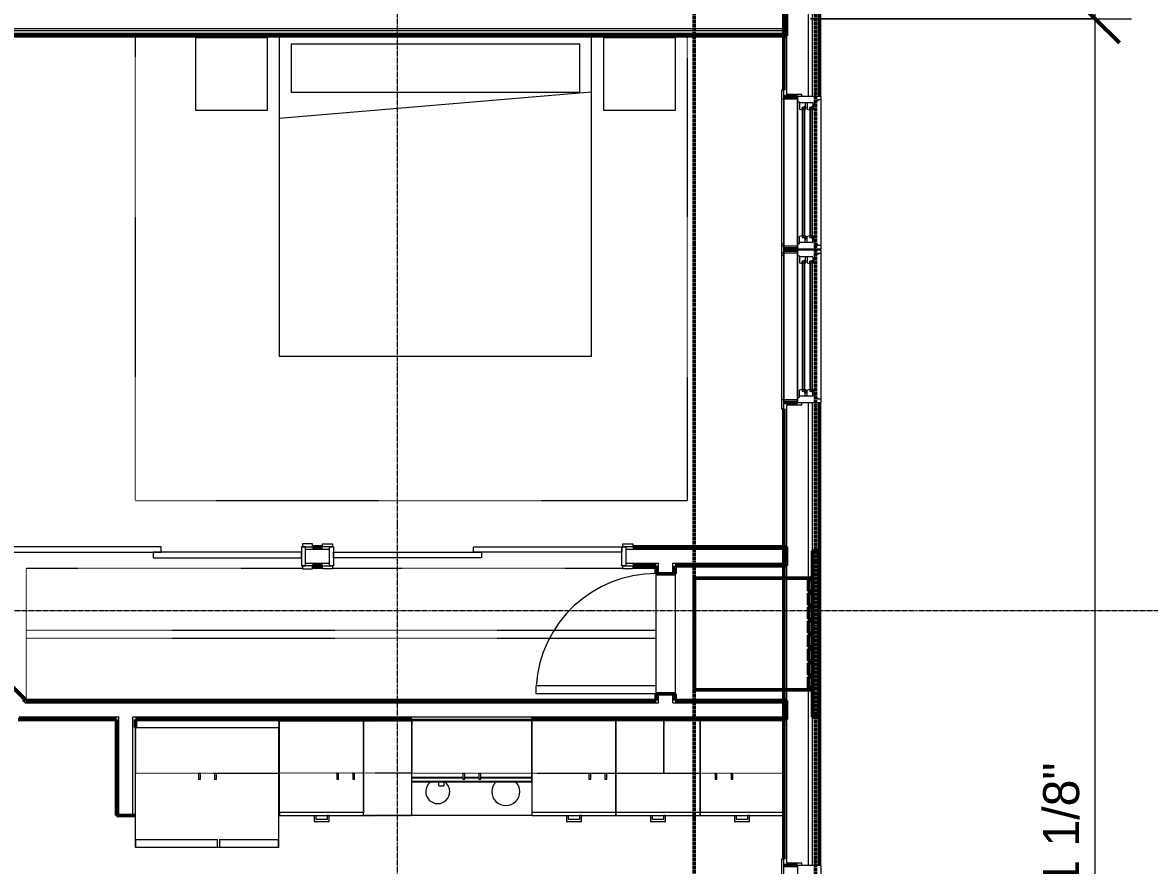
# Model space of a CAD drawing. Header units: inches. Extents: x -4217 to -1814, y 9706 to 12425.
# Drawn here: x -2267 to -1985.5, y 11471.6 to 11682.1 of the extents above; entities that cross this region are included whole.
import ezdxf

# ---------------------------------------------------------------- set-up
doc = ezdxf.new("R2010")
doc.units = ezdxf.units.IN
doc.header["$MEASUREMENT"] = 0
for name, pattern in [('Dash', [0.25, 0.125, -0.125]), ('Dash 1_16_', [0.125, 0.0625, -0.0625]), ('Grid Line 1_2_', [0.875, 0.5, -0.125, 0.125, -0.125])]:
    doc.linetypes.add(name, pattern=pattern)
for name, color, linetype, lineweight in [('A-ANNO-DIMS', 211, 'Continuous', 9), ('A-ANNO-DIMS-96', 211, 'Continuous', 9), ('A-DOOR-1', 250, 'Continuous', 9), ('A-DOOR-2', 90, 'Continuous', 20), ('A-DOOR-FRAM-1', 90, 'Continuous', 20), ('A-GENM-3', 10, 'Continuous', 50), ('A-GLAZ-1', 250, 'Continuous', 9), ('A-GLAZ-2', 90, 'Continuous', 20), ('A-GLAZ-4', 10, 'Continuous', 50), ('A-WALL', 113, 'Continuous', 13), ('A-WALL-3', 10, 'Continuous', 50), ('A-WALL-4', 50, 'Continuous', 13), ('C-PROP-LINE-2', 91, 'Dash 1_16_', 50), ('I-FURN-1', 250, 'Continuous', 9), ('I-FURN-HDLN-1', 250, 'Dash', 9), ('I-WALL-3', 2, 'Continuous', 50), ('Q-CASE-3', 250, 'Continuous', 9), ('Q-CASE-4', 250, 'Dash', 9), ('Q-CASE-HDLN-1', 250, 'Dash', 9), ('Q-SPCQ-1', 250, 'Continuous', 9), ('S-GRID-1', 1, 'Grid Line 1_2_', 9)]:
    doc.layers.add(name, color=color, linetype=linetype, lineweight=lineweight)
doc.styles.add('Century Gothic', font='ufonts.com_century-gothic.ttf', dxfattribs={"height": 9})
doc.dimstyles.new('OD__1_8__Tol__', dxfattribs={"dimscale": 12, "dimtxt": 9.397514, "dimasz": 1, "dimexe": 0.75, "dimexo": 0.5, "dimgap": 0.125, "dimtad": 1, "dimdec": 3, "dimrnd": 0.125, "dimzin": 3, "dimdsep": 46, "dimlunit": 4, "dimtxsty": 'Century Gothic', "dimblk1": 'OBLIQUE', "dimblk2": 'OBLIQUE', "dimsah": 1, "dimcen": 0.09, "dimdle": 0.75, "dimazin": 0, "dimtfac": 1, "dimtdec": 4, "dimtix": 1, "dimtmove": 0, "dimatfit": 3, "dimfxl": 1, "dimtvp": 1, "dimtfill": 1, "dimfrac": 2, "dimtolj": 1, "dimtzin": 0, "dimarcsym": 2})

# ---------------------------------------------------------------- blocks, each defined once
blk = doc.blocks.new('DIMBLOCK29-FLOOR PLAN - 3RD FLOOR')
at = {"layer": 'A-ANNO-DIMS-96', "lineweight": 50}
for p, q in [((-1999.05, 11682.99), (-2005.05, 11688.99)), ((-1999.05, 11682.99), (-1993.05, 11676.99)), ((-1999.05, 11251.83), (-2005.05, 11257.83)), ((-1999.05, 11251.83), (-1993.05, 11245.83))]:
    blk.add_line(p, q, dxfattribs=at)
at = {"layer": 'A-ANNO-DIMS-96'}
for p, q in [((-2070.17, 11682.99), (-1990.05, 11682.99)), ((-1999.05, 11682.99), (-2070.17, 11682.99)), ((-1999.05, 11242.83), (-1999.05, 11682.99)), ((-2066.36, 11251.83), (-1990.05, 11251.83)), ((-1999.05, 11251.83), (-2066.36, 11251.83))]:
    blk.add_line(p, q, dxfattribs=at)
at = {"layer": 'A-ANNO-DIMS-96', "color": 0, "insert": (-2012.09, 11433.17), "char_height": 9, "width": 82.1611, "attachment_point": 1, "rotation": 90, "line_spacing_factor": 0.984502, "style": 'Century Gothic', "bg_fill": 3, "box_fill_scale": 1.25, "bg_fill_color": 256, "bg_fill_true_color": 13158600, "bg_fill_transparency": 0}
blk.add_mtext('35\' - 11 1/8"', dxfattribs=at)
blk = doc.blocks.new('_Oblique')
at = {"color": 0, "linetype": 'ByBlock', "lineweight": -2}
blk.add_line((-0.5, -0.5), (0.5, 0.5), dxfattribs=at)
blk = doc.blocks.new('DIMBLOCK30-FLOOR PLAN - 3RD FLOOR')
at = {"layer": 'A-ANNO-DIMS-96'}
for p, q in [((-1999.05, 11682.99), (-1999.05, 12123.15)), ((-2066.36, 12114.15), (-1990.05, 12114.15)), ((-1999.05, 12114.15), (-2066.36, 12114.15)), ((-2070.17, 11682.99), (-1990.05, 11682.99)), ((-1999.05, 11682.99), (-2070.17, 11682.99))]:
    blk.add_line(p, q, dxfattribs=at)
at = {"layer": 'A-ANNO-DIMS-96', "lineweight": 50}
for p, q in [((-1999.05, 12114.15), (-2005.05, 12120.15)), ((-1999.05, 12114.15), (-1993.05, 12108.15)), ((-1999.05, 11682.99), (-2005.05, 11688.99)), ((-1999.05, 11682.99), (-1993.05, 11676.99))]:
    blk.add_line(p, q, dxfattribs=at)
at = {"layer": 'A-ANNO-DIMS-96', "color": 0, "insert": (-2012.09, 11864.34), "char_height": 9, "width": 82.1611, "attachment_point": 1, "rotation": 90, "line_spacing_factor": 0.984502, "style": 'Century Gothic', "bg_fill": 3, "box_fill_scale": 1.25, "bg_fill_color": 256, "bg_fill_true_color": 13158600, "bg_fill_transparency": 0}
blk.add_mtext('35\' - 11 1/8"', dxfattribs=at)

msp = doc.modelspace()

# ---------------------------------------------------------------- linework, layer by layer
at = {"layer": 'A-DOOR-1'}
for p, q in [((-2194.57461, 11551.92388), (-2197.07461, 11551.92388)), ((-2197.07461, 11551.92388), (-2197.07461, 11551.17388)), ((-2197.07461, 11551.17388), (-2194.57461, 11551.17388)), ((-2194.57461, 11551.17388), (-2194.57461, 11551.92388)), ((-2192.07461, 11551.17388), (-2192.07461, 11551.92388)), ((-2192.07461, 11551.92388), (-2189.57461, 11551.92388)), ((-2189.57461, 11551.17388), (-2192.07461, 11551.17388)), ((-2189.57461, 11551.92388), (-2189.57461, 11551.17388)), ((-2117.07461, 11551.17388), (-2117.07461, 11551.92388)), ((-2117.07461, 11551.92388), (-2114.57461, 11551.92388)), ((-2114.57461, 11551.17388), (-2117.07461, 11551.17388)), ((-2114.57461, 11551.92388), (-2114.57461, 11551.17388)), ((-2194.57461, 11546.42388), (-2197.07461, 11546.42388)), ((-2197.07461, 11546.42388), (-2197.07461, 11545.67388)), ((-2197.07461, 11545.67388), (-2194.57461, 11545.67388)), ((-2194.57461, 11545.67388), (-2194.57461, 11546.42388)), ((-2192.07461, 11545.67388), (-2192.07461, 11546.42388)), ((-2192.07461, 11546.42388), (-2189.57461, 11546.42388)), ((-2189.57461, 11545.67388), (-2192.07461, 11545.67388)), ((-2189.57461, 11546.42388), (-2189.57461, 11545.67388)), ((-2117.07461, 11545.67388), (-2117.07461, 11546.42388)), ((-2117.07461, 11546.42388), (-2114.57461, 11546.42388)), ((-2114.57461, 11545.67388), (-2117.07461, 11545.67388)), ((-2114.57461, 11546.42388), (-2114.57461, 11545.67388))]:
    msp.add_line(p, q, dxfattribs=at)
msp.add_arc((-2108.72374, 11514.42388), 30.06659, 90, 176.1859252, dxfattribs=at)
at = {"layer": 'A-DOOR-2'}
for p, q in [((-2232.32461, 11551.17388), (-2269.32461, 11551.17388)), ((-2232.32461, 11549.79888), (-2232.32461, 11551.17388)), ((-2154.32461, 11549.79888), (-2154.32461, 11551.17388)), ((-2154.32461, 11551.17388), (-2117.32461, 11551.17388)), ((-2117.32461, 11551.17388), (-2117.32461, 11549.79888)), ((-2269.32461, 11549.79888), (-2232.32461, 11549.79888)), ((-2197.32461, 11549.79888), (-2234.32461, 11549.79888)), ((-2234.32461, 11549.79888), (-2234.32461, 11548.42388)), ((-2234.32461, 11548.42388), (-2197.32461, 11548.42388)), ((-2197.32461, 11548.42388), (-2197.32461, 11549.79888)), ((-2189.32461, 11548.42388), (-2189.32461, 11549.79888)), ((-2189.32461, 11549.79888), (-2152.32461, 11549.79888)), ((-2152.32461, 11548.42388), (-2189.32461, 11548.42388)), ((-2117.32461, 11549.79888), (-2154.32461, 11549.79888)), ((-2152.32461, 11549.79888), (-2152.32461, 11548.42388)), ((-2108.72374, 11516.42388), (-2138.72374, 11516.42388)), ((-2138.72374, 11514.42388), (-2138.72374, 11516.42388)), ((-2108.72374, 11514.42388), (-2138.72374, 11514.42388)), ((-2108.72374, 11514.42388), (-2108.72374, 11516.42388))]:
    msp.add_line(p, q, dxfattribs=at)
at = {"layer": 'A-DOOR-FRAM-1'}
for p, q in [((-2197.32461, 11551.17388), (-2197.32461, 11546.42388)), ((-2196.32461, 11551.17388), (-2197.32461, 11551.17388)), ((-2196.32461, 11546.42388), (-2196.32461, 11551.17388)), ((-2190.32461, 11551.17388), (-2189.32461, 11551.17388)), ((-2190.32461, 11546.42388), (-2190.32461, 11551.17388)), ((-2189.32461, 11551.17388), (-2189.32461, 11546.42388)), ((-2117.32461, 11546.42388), (-2117.32461, 11551.17388)), ((-2117.32461, 11551.17388), (-2116.32461, 11551.17388)), ((-2116.32461, 11551.17388), (-2116.32461, 11546.42388)), ((-2197.32461, 11546.42388), (-2196.32461, 11546.42388)), ((-2189.32461, 11546.42388), (-2190.32461, 11546.42388)), ((-2116.32461, 11546.42388), (-2117.32461, 11546.42388))]:
    msp.add_line(p, q, dxfattribs=at)
at = {"layer": 'A-GENM-3'}
msp.add_line((-2099.11124, 11543.3269), (-2099.11124, 11515.4519), dxfattribs=at)
at = {"layer": 'A-WALL'}
for p, q in [((-2076.17374, 11680.4894), (-2437.56246, 11680.4894)), ((-2076.17374, 11679.9894), (-2437.35535, 11679.9894)), ((-2076.17374, 11679.3644), (-2436.38936, 11679.3644))]:
    msp.add_line(p, q, dxfattribs=at)
at = {"layer": 'A-WALL-3'}
for p, q in [((-2192.07461, 11551.17388), (-2194.57461, 11551.17388)), ((-2266.08338, 11512.77388), (-2299.73338, 11546.42388)), ((-2194.57461, 11546.42388), (-2192.07461, 11546.42388)), ((-2114.57461, 11546.42388), (-2108.72374, 11546.42388)), ((-2108.72374, 11546.42388), (-2108.72374, 11544.42388)), ((-2103.97374, 11544.42388), (-2103.97374, 11546.42388)), ((-2108.72374, 11544.42388), (-2103.97374, 11544.42388)), ((-2108.72374, 11514.42388), (-2108.72374, 11512.77388)), ((-2103.97374, 11514.42388), (-2108.72374, 11514.42388)), ((-2103.97374, 11512.77388), (-2103.97374, 11514.42388)), ((-2108.72374, 11512.77388), (-2266.08338, 11512.77388)), ((-2268.0509, 11508.02388), (-2243.52574, 11508.02388)), ((-2243.52574, 11508.02388), (-2243.52574, 11484.02388)), ((-2238.77574, 11508.02388), (-2169.77574, 11508.02388)), ((-2238.77574, 11506.02388), (-2238.77574, 11508.02388)), ((-2243.52574, 11484.02388), (-2238.77574, 11484.02388))]:
    msp.add_line(p, q, dxfattribs=at)
at = {"layer": 'A-WALL-4'}
for p, q in [((-2196.32461, 11550.54888), (-2190.32461, 11550.54888)), ((-2196.32461, 11547.04888), (-2190.32461, 11547.04888)), ((-2116.32461, 11547.04888), (-2108.09874, 11547.04888)), ((-2108.09874, 11546.42388), (-2108.09874, 11547.04888)), ((-2108.09874, 11544.42388), (-2108.09874, 11546.42388)), ((-2104.59874, 11546.42388), (-2104.59874, 11547.04888)), ((-2104.59874, 11544.42388), (-2104.59874, 11546.42388)), ((-2108.72374, 11514.42388), (-2108.72374, 11544.42388)), ((-2103.97374, 11544.42388), (-2103.97374, 11514.42388)), ((-2108.09874, 11512.77388), (-2108.09874, 11514.42388)), ((-2104.59874, 11512.77388), (-2104.59874, 11514.42388)), ((-2266.34227, 11512.14888), (-2266.96727, 11512.77388)), ((-2266.34227, 11512.14888), (-2108.09874, 11512.14888)), ((-2108.09874, 11512.14888), (-2108.09874, 11512.77388)), ((-2104.59874, 11512.14888), (-2104.59874, 11512.77388)), ((-2267.79201, 11508.64888), (-2242.90074, 11508.64888)), ((-2242.90074, 11508.02388), (-2242.90074, 11508.64888)), ((-2239.40074, 11508.02388), (-2239.40074, 11508.64888)), ((-2242.90074, 11484.02388), (-2242.90074, 11508.02388)), ((-2239.40074, 11484.02388), (-2239.40074, 11508.02388))]:
    msp.add_line(p, q, dxfattribs=at)
at = {"layer": 'C-PROP-LINE-2'}
msp.add_line((-2099.26202, 11277.2894), (-2099.26202, 12088.5894), dxfattribs=at)
at = {"layer": 'I-FURN-1'}
for p, q in [((-2205.7919, 11678.22447), (-2223.7919, 11678.22447)), ((-2223.7919, 11678.22447), (-2223.7919, 11660.22447)), ((-2205.7919, 11660.22447), (-2205.7919, 11678.22447)), ((-2124.86006, 11678.72447), (-2202.86006, 11678.72447)), ((-2202.86006, 11678.72447), (-2202.86006, 11598.72447)), ((-2124.86006, 11598.72447), (-2124.86006, 11678.72447)), ((-2103.86006, 11678.22447), (-2121.86006, 11678.22447)), ((-2121.86006, 11678.22447), (-2121.86006, 11660.22447)), ((-2103.86006, 11660.22447), (-2103.86006, 11678.22447)), ((-2199.86006, 11676.72447), (-2199.86006, 11664.72447)), ((-2199.86006, 11676.72447), (-2127.86006, 11676.72447)), ((-2127.86006, 11676.72447), (-2127.86006, 11664.72447)), ((-2124.86006, 11664.72447), (-2202.86006, 11658.14485)), ((-2199.86006, 11664.72447), (-2127.86006, 11664.72447)), ((-2223.7919, 11660.22447), (-2205.7919, 11660.22447)), ((-2121.86006, 11660.22447), (-2103.86006, 11660.22447)), ((-2202.86006, 11598.72447), (-2124.86006, 11598.72447))]:
    msp.add_line(p, q, dxfattribs=at)
at = {"layer": 'I-FURN-HDLN-1'}
for p, q in [((-2238.86006, 11678.72447), (-2238.86006, 11562.72447)), ((-2100.86006, 11562.72447), (-2100.86006, 11678.72447)), ((-2238.86006, 11562.72447), (-2100.86006, 11562.72447))]:
    msp.add_line(p, q, dxfattribs=at)
at = {"layer": 'I-WALL-3'}
for p, q in [((-2076.17374, 11678.7394), (-2076.17374, 11687.2394)), ((-2437.01436, 11678.7394), (-2076.17374, 11678.7394))]:
    msp.add_line(p, q, dxfattribs=at)
at = {"layer": 'Q-CASE-3'}
for p, q in [((-2202.77574, 11484.77388), (-2202.77574, 11508.02388)), ((-2181.77574, 11508.02388), (-2181.77574, 11484.77388)), ((-2169.77574, 11493.53569), (-2169.77574, 11508.02388)), ((-2139.89385, 11508.02388), (-2169.77574, 11508.02388)), ((-2139.89385, 11508.02388), (-2139.89385, 11493.53569)), ((-2118.77574, 11508.02388), (-2118.77574, 11484.77388)), ((-2118.77574, 11484.77388), (-2118.77574, 11508.02388)), ((-2097.77574, 11508.02388), (-2097.77574, 11484.77388)), ((-2097.77574, 11484.77388), (-2097.77574, 11508.02388)), ((-2223.02574, 11494.64888), (-2222.53729, 11494.64888)), ((-2223.02574, 11494.64888), (-2223.02574, 11493.14963)), ((-2222.53729, 11493.14963), (-2222.53729, 11494.64888)), ((-2219.02574, 11494.64888), (-2218.53729, 11494.64888)), ((-2219.02574, 11494.64888), (-2219.02574, 11493.14963)), ((-2218.53729, 11493.14963), (-2218.53729, 11494.64888)), ((-2188.51418, 11494.64888), (-2188.02574, 11494.64888)), ((-2188.51418, 11494.64888), (-2188.51418, 11493.14963)), ((-2188.02574, 11493.14963), (-2188.02574, 11494.64888)), ((-2184.51418, 11494.64888), (-2184.02574, 11494.64888)), ((-2184.51418, 11494.64888), (-2184.51418, 11493.14963)), ((-2184.02574, 11493.14963), (-2184.02574, 11494.64888)), ((-2157.02574, 11494.64888), (-2156.53729, 11494.64888)), ((-2157.02574, 11494.64888), (-2157.02574, 11493.14963)), ((-2156.53729, 11493.14963), (-2156.53729, 11494.64888)), ((-2153.02574, 11494.64888), (-2152.53729, 11494.64888)), ((-2153.02574, 11494.64888), (-2153.02574, 11493.14963)), ((-2152.53729, 11493.14963), (-2152.53729, 11494.64888)), ((-2125.52574, 11494.64888), (-2125.03729, 11494.64888)), ((-2125.52574, 11494.64888), (-2125.52574, 11493.14963)), ((-2125.03729, 11493.14963), (-2125.03729, 11494.64888)), ((-2121.52574, 11494.64888), (-2121.03729, 11494.64888)), ((-2121.52574, 11494.64888), (-2121.52574, 11493.14963)), ((-2121.03729, 11493.14963), (-2121.03729, 11494.64888)), ((-2094.02574, 11494.64888), (-2093.53729, 11494.64888)), ((-2094.02574, 11494.64888), (-2094.02574, 11493.14963)), ((-2093.53729, 11493.14963), (-2093.53729, 11494.64888)), ((-2090.02574, 11494.64888), (-2089.53729, 11494.64888)), ((-2090.02574, 11494.64888), (-2090.02574, 11493.14963)), ((-2089.53729, 11493.14963), (-2089.53729, 11494.64888)), ((-2223.02574, 11493.14963), (-2222.53729, 11493.14963)), ((-2219.02574, 11493.14963), (-2218.53729, 11493.14963)), ((-2188.51418, 11493.14963), (-2188.02574, 11493.14963)), ((-2184.51418, 11493.14963), (-2184.02574, 11493.14963)), ((-2157.02574, 11493.53569), (-2169.77574, 11493.53569)), ((-2169.77574, 11493.41758), (-2157.02574, 11493.41758)), ((-2169.77574, 11492.63018), (-2169.77574, 11493.41758)), ((-2169.77574, 11492.42454), (-2169.77574, 11492.63018)), ((-2169.77574, 11492.63018), (-2139.89385, 11492.63018)), ((-2169.77574, 11492.42454), (-2139.89385, 11492.42454)), ((-2162.97573, 11491.4739), (-2162.97573, 11492.3891)), ((-2162.97573, 11491.42474), (-2161.78361, 11491.42474)), ((-2161.78361, 11492.3891), (-2161.78361, 11491.4739)), ((-2157.02574, 11493.14963), (-2156.53729, 11493.14963)), ((-2153.02574, 11493.53569), (-2156.53729, 11493.53569)), ((-2156.53729, 11493.41758), (-2153.02574, 11493.41758)), ((-2153.02574, 11493.14963), (-2152.53729, 11493.14963)), ((-2139.89385, 11493.53569), (-2152.53729, 11493.53569)), ((-2152.53729, 11493.41758), (-2139.89385, 11493.41758)), ((-2139.89385, 11493.41758), (-2139.89385, 11492.63018)), ((-2139.89385, 11492.63018), (-2139.89385, 11492.42454)), ((-2125.52574, 11493.14963), (-2125.03729, 11493.14963)), ((-2121.52574, 11493.14963), (-2121.03729, 11493.14963)), ((-2094.02574, 11493.14963), (-2093.53729, 11493.14963)), ((-2090.02574, 11493.14963), (-2089.53729, 11493.14963)), ((-2202.77574, 11484.77388), (-2202.77574, 11484.02388)), ((-2181.77574, 11484.77388), (-2202.77574, 11484.77388)), ((-2202.77574, 11484.02388), (-2181.77574, 11484.02388)), ((-2194.15074, 11484.02388), (-2193.65137, 11484.02388)), ((-2194.15074, 11484.02388), (-2194.15074, 11482.52388)), ((-2193.65137, 11483.02326), (-2193.65137, 11484.02388)), ((-2190.90011, 11483.02326), (-2193.65137, 11483.02326)), ((-2190.40074, 11484.02388), (-2190.90011, 11484.02388)), ((-2190.90011, 11484.02388), (-2190.90011, 11483.02326)), ((-2190.40074, 11482.52388), (-2190.40074, 11484.02388)), ((-2181.77574, 11484.02388), (-2181.77574, 11484.77388)), ((-2118.77574, 11484.77388), (-2139.77574, 11484.77388)), ((-2139.77574, 11484.02388), (-2118.77574, 11484.02388)), ((-2131.15074, 11484.02388), (-2130.65137, 11484.02388)), ((-2131.15074, 11484.02388), (-2131.15074, 11482.52388)), ((-2130.65137, 11483.02326), (-2130.65137, 11484.02388)), ((-2127.90011, 11483.02326), (-2130.65137, 11483.02326)), ((-2127.40074, 11484.02388), (-2127.90011, 11484.02388)), ((-2127.90011, 11484.02388), (-2127.90011, 11483.02326)), ((-2127.40074, 11482.52388), (-2127.40074, 11484.02388)), ((-2118.77574, 11484.02388), (-2118.77574, 11484.77388)), ((-2118.77574, 11484.77388), (-2118.77574, 11484.02388)), ((-2097.77574, 11484.77388), (-2118.77574, 11484.77388)), ((-2118.77574, 11484.02388), (-2097.77574, 11484.02388)), ((-2110.15074, 11484.02388), (-2109.65137, 11484.02388)), ((-2110.15074, 11484.02388), (-2110.15074, 11482.52388)), ((-2109.65137, 11483.02326), (-2109.65137, 11484.02388)), ((-2106.90011, 11483.02326), (-2109.65137, 11483.02326)), ((-2106.40074, 11484.02388), (-2106.90011, 11484.02388)), ((-2106.90011, 11484.02388), (-2106.90011, 11483.02326)), ((-2106.40074, 11482.52388), (-2106.40074, 11484.02388)), ((-2097.77574, 11484.02388), (-2097.77574, 11484.77388)), ((-2097.77574, 11484.77388), (-2097.77574, 11484.02388)), ((-2089.15074, 11484.02388), (-2088.65137, 11484.02388)), ((-2089.15074, 11484.02388), (-2089.15074, 11482.52388)), ((-2088.65137, 11483.02326), (-2088.65137, 11484.02388)), ((-2085.90011, 11483.02326), (-2088.65137, 11483.02326)), ((-2085.40074, 11484.02388), (-2085.90011, 11484.02388)), ((-2085.90011, 11484.02388), (-2085.90011, 11483.02326)), ((-2085.40074, 11482.52388), (-2085.40074, 11484.02388)), ((-2194.15074, 11482.52388), (-2190.40074, 11482.52388)), ((-2131.15074, 11482.52388), (-2127.40074, 11482.52388)), ((-2110.15074, 11482.52388), (-2106.40074, 11482.52388)), ((-2089.15074, 11482.52388), (-2085.40074, 11482.52388))]:
    msp.add_line(p, q, dxfattribs=at)
at = {"layer": 'Q-CASE-4'}
for p, q in [((-2202.77574, 11507.64888), (-2238.77574, 11507.64888)), ((-2238.77574, 11507.64888), (-2238.77574, 11494.64888)), ((-2202.77574, 11494.64888), (-2202.77574, 11507.64888)), ((-2202.77574, 11507.64888), (-2169.77574, 11507.64888)), ((-2202.77574, 11494.64888), (-2202.77574, 11507.64888)), ((-2181.77574, 11484.02388), (-2181.77574, 11508.02388)), ((-2139.77574, 11507.64888), (-2169.77574, 11507.64888)), ((-2169.77574, 11507.64888), (-2169.77574, 11494.64888)), ((-2169.77574, 11507.64888), (-2169.77574, 11494.64888)), ((-2139.77574, 11494.64888), (-2139.77574, 11507.64888)), ((-2106.77574, 11507.64888), (-2139.77574, 11507.64888)), ((-2139.77574, 11507.64888), (-2139.77574, 11494.64888)), ((-2106.77574, 11507.64888), (-2106.77574, 11494.64888)), ((-2106.77574, 11494.64888), (-2106.77574, 11507.64888)), ((-2238.77574, 11494.64888), (-2202.77574, 11494.64888)), ((-2169.77574, 11494.64888), (-2202.77574, 11494.64888)), ((-2169.77574, 11494.64888), (-2139.77574, 11494.64888)), ((-2139.77574, 11494.64888), (-2106.77574, 11494.64888)), ((-2169.77574, 11484.02388), (-2181.77574, 11484.02388))]:
    msp.add_line(p, q, dxfattribs=at)
at = {"layer": 'Q-CASE-HDLN-1'}
for p, q in [((-2266.03586, 11545.77388), (-2266.03586, 11512.77388)), ((-2197.07461, 11545.77388), (-2266.03586, 11545.77388)), ((-2192.07461, 11545.77388), (-2194.57461, 11545.77388)), ((-2117.07461, 11545.77388), (-2189.57461, 11545.77388)), ((-2108.72374, 11545.77388), (-2114.57461, 11545.77388)), ((-2108.72374, 11512.77388), (-2108.72374, 11545.77388)), ((-2108.72374, 11530.27388), (-2266.03586, 11530.27388)), ((-2108.72374, 11528.27388), (-2266.03586, 11528.27388)), ((-2266.03586, 11512.77388), (-2108.72374, 11512.77388)), ((-2203.02574, 11508.02388), (-2203.02574, 11506.02388)), ((-2203.02574, 11484.02388), (-2169.77574, 11484.02388))]:
    msp.add_line(p, q, dxfattribs=at)
at = {"layer": 'Q-SPCQ-1'}
for p, q in [((-2238.77574, 11476.02388), (-2238.77574, 11506.02388)), ((-2238.77574, 11506.02388), (-2203.02574, 11506.02388)), ((-2203.02574, 11506.02388), (-2203.02574, 11476.02388)), ((-2139.77574, 11506.02388), (-2139.89385, 11506.02388)), ((-2139.77574, 11508.02388), (-2139.77574, 11484.02388)), ((-2169.77574, 11493.41758), (-2169.77574, 11493.53569)), ((-2169.77574, 11484.02388), (-2169.77574, 11492.42454)), ((-2139.77574, 11484.02388), (-2169.77574, 11484.02388)), ((-2238.77574, 11478.02388), (-2218.27574, 11478.02388)), ((-2238.77574, 11478.02388), (-2238.77574, 11476.02388)), ((-2218.27574, 11476.02388), (-2218.27574, 11478.02388)), ((-2217.77574, 11478.02388), (-2203.02574, 11478.02388)), ((-2217.77574, 11478.02388), (-2217.77574, 11476.02388)), ((-2203.02574, 11476.02388), (-2203.02574, 11478.02388)), ((-2203.02574, 11476.02388), (-2238.77574, 11476.02388)), ((-2218.27574, 11476.02388), (-2238.77574, 11476.02388)), ((-2203.02574, 11476.02388), (-2217.77574, 11476.02388))]:
    msp.add_line(p, q, dxfattribs=at)
for centre, radius, start, end in [((-2163.27574, 11490.02388), 3, 126.1226853, 180), ((-2163.27574, 11490.02388), 3, 0, 53.8773147), ((-2146.27574, 11490.02388), 3.5, 136.3889518, 180), ((-2146.27574, 11490.02388), 3.5, 81.0227573, 98.9772427), ((-2146.27574, 11490.02388), 3.5, 0, 43.5647944), ((-2163.27574, 11490.02388), 3, 180, 0), ((-2146.27574, 11490.02388), 3.5, 180, 0)]:
    msp.add_arc(centre, radius, start, end, dxfattribs=at)
at = {"layer": 'S-GRID-1'}
msp.add_line((-2173.32374, 9836.17969), (-2173.32374, 12376.79045), dxfattribs=at)

# ---------------------------------------------------------------- next in the draw order: dimensions: what is measured, and where the dimension line sits
at = {"layer": 'A-ANNO-DIMS'}
dim = msp.add_linear_dim(base=(-1999.0536274284, 11682.9893961106), p1=(-2072.3612366797, 11251.8268961105), p2=(-2076.1737366793, 11682.9893961106), angle=90, dimstyle='OD__1_8__Tol__', override={"dimpost": '<>', "dimfxl": 431.179355}, dxfattribs=at)
dim.commit()
dim.dimension.update_dxf_attribs({"geometry": 'DIMBLOCK29-FLOOR PLAN - 3RD FLOOR', "text_midpoint": (-2005.7786444623, 11467.4081461106)})

# ---------------------------------------------------------------- next in the draw order: linework, layer by layer
at = {"layer": 'A-GENM-3'}
for p, q in [((-2069.67374, 11543.3269), (-2099.11124, 11543.3269)), ((-2070.67374, 11540.09252), (-2070.67374, 11542.8894)), ((-2070.67374, 11542.8894), (-2069.67374, 11542.8894)), ((-2069.67374, 11542.8894), (-2069.67374, 11543.3269)), ((-2069.67374, 11540.09252), (-2070.67374, 11540.09252)), ((-2070.67374, 11536.60815), (-2070.67374, 11539.59252)), ((-2070.67374, 11539.59252), (-2069.67374, 11539.59252)), ((-2069.67374, 11539.59252), (-2069.67374, 11540.09252)), ((-2069.67374, 11536.60815), (-2070.67374, 11536.60815)), ((-2069.67374, 11536.10815), (-2069.67374, 11536.60815)), ((-2070.67374, 11533.12377), (-2070.67374, 11536.10815)), ((-2070.67374, 11536.10815), (-2069.67374, 11536.10815)), ((-2069.67374, 11533.12377), (-2070.67374, 11533.12377)), ((-2070.67374, 11529.6394), (-2070.67374, 11532.62377)), ((-2070.67374, 11532.62377), (-2069.67374, 11532.62377)), ((-2069.67374, 11532.62377), (-2069.67374, 11533.12377)), ((-2069.67374, 11529.6394), (-2070.67374, 11529.6394)), ((-2070.67374, 11526.15502), (-2070.67374, 11529.1394)), ((-2070.67374, 11529.1394), (-2069.67374, 11529.1394)), ((-2069.67374, 11529.1394), (-2069.67374, 11529.6394)), ((-2069.67374, 11526.15502), (-2070.67374, 11526.15502)), ((-2070.67374, 11522.67065), (-2070.67374, 11525.65502)), ((-2070.67374, 11525.65502), (-2069.67374, 11525.65502)), ((-2069.67374, 11525.65502), (-2069.67374, 11526.15502)), ((-2069.67374, 11522.67065), (-2070.67374, 11522.67065)), ((-2069.67374, 11522.17065), (-2069.67374, 11522.67065)), ((-2070.67374, 11519.18627), (-2070.67374, 11522.17065)), ((-2070.67374, 11522.17065), (-2069.67374, 11522.17065)), ((-2069.67374, 11519.18627), (-2070.67374, 11519.18627)), ((-2070.67374, 11515.8894), (-2070.67374, 11518.68627)), ((-2070.67374, 11518.68627), (-2069.67374, 11518.68627)), ((-2069.67374, 11518.68627), (-2069.67374, 11519.18627)), ((-2099.11124, 11515.4519), (-2069.67374, 11515.4519)), ((-2069.67374, 11515.8894), (-2070.67374, 11515.8894)), ((-2069.67374, 11515.4519), (-2069.67374, 11515.8894))]:
    msp.add_line(p, q, dxfattribs=at)
at = {"layer": 'A-GLAZ-1'}
for p, q in [((-2076.79874, 11665.16361), (-2077.42374, 11665.16361)), ((-2077.42374, 11665.16361), (-2077.42374, 11624.01518)), ((-2076.79874, 11624.01518), (-2076.79874, 11665.16361)), ((-2073.42374, 11663.53861), (-2076.79874, 11663.53861)), ((-2076.79874, 11663.53861), (-2076.79874, 11625.64018)), ((-2073.42374, 11625.64018), (-2073.42374, 11663.53861)), ((-2076.79874, 11662.91361), (-2077.42374, 11662.91361)), ((-2073.42374, 11662.91361), (-2076.79874, 11662.91361)), ((-2072.29874, 11660.28861), (-2072.29874, 11628.89018)), ((-2072.17374, 11660.88236), (-2072.17374, 11660.28861)), ((-2071.79874, 11660.41361), (-2072.17374, 11660.41361)), ((-2072.17374, 11660.28861), (-2072.17374, 11628.89018)), ((-2071.79874, 11660.88236), (-2071.79874, 11660.28861)), ((-2071.79874, 11660.28861), (-2071.79874, 11628.89018)), ((-2071.67374, 11660.28861), (-2071.67374, 11628.89018)), ((-2070.36124, 11660.28861), (-2070.36124, 11628.89018)), ((-2070.23624, 11660.88236), (-2070.23624, 11660.28861)), ((-2069.86124, 11660.41361), (-2070.23624, 11660.41361)), ((-2070.23624, 11660.28861), (-2070.23624, 11628.89018)), ((-2069.86124, 11660.88236), (-2069.86124, 11660.28861)), ((-2069.86124, 11660.28861), (-2069.86124, 11628.89018)), ((-2069.73624, 11660.28861), (-2069.73624, 11628.89018)), ((-2076.79874, 11626.76361), (-2077.42374, 11626.76361)), ((-2077.42374, 11626.76361), (-2077.42374, 11585.61518)), ((-2076.79874, 11585.61518), (-2076.79874, 11626.76361)), ((-2072.17374, 11628.29643), (-2072.17374, 11628.89018)), ((-2071.79874, 11628.76518), (-2072.17374, 11628.76518)), ((-2071.79874, 11628.29643), (-2071.79874, 11628.89018)), ((-2070.23624, 11628.29643), (-2070.23624, 11628.89018)), ((-2069.86124, 11628.76518), (-2070.23624, 11628.76518)), ((-2069.86124, 11628.29643), (-2069.86124, 11628.89018)), ((-2076.79874, 11626.26518), (-2077.42374, 11626.26518)), ((-2076.79874, 11624.51361), (-2077.42374, 11624.51361)), ((-2077.42374, 11624.01518), (-2076.79874, 11624.01518)), ((-2073.42374, 11626.26518), (-2076.79874, 11626.26518)), ((-2076.79874, 11625.64018), (-2073.42374, 11625.64018)), ((-2073.42374, 11625.13861), (-2076.79874, 11625.13861)), ((-2076.79874, 11625.13861), (-2076.79874, 11587.24018)), ((-2073.42374, 11624.51361), (-2076.79874, 11624.51361)), ((-2073.42374, 11587.24018), (-2073.42374, 11625.13861)), ((-2072.29874, 11621.88861), (-2072.29874, 11590.49018)), ((-2072.17374, 11622.48236), (-2072.17374, 11621.88861)), ((-2071.79874, 11622.01361), (-2072.17374, 11622.01361)), ((-2072.17374, 11621.88861), (-2072.17374, 11590.49018)), ((-2071.79874, 11622.48236), (-2071.79874, 11621.88861)), ((-2071.79874, 11621.88861), (-2071.79874, 11590.49018)), ((-2071.67374, 11621.88861), (-2071.67374, 11590.49018)), ((-2070.36124, 11621.88861), (-2070.36124, 11590.49018)), ((-2070.23624, 11622.48236), (-2070.23624, 11621.88861)), ((-2069.86124, 11622.01361), (-2070.23624, 11622.01361)), ((-2070.23624, 11621.88861), (-2070.23624, 11590.49018)), ((-2069.86124, 11622.48236), (-2069.86124, 11621.88861)), ((-2069.86124, 11621.88861), (-2069.86124, 11590.49018)), ((-2069.73624, 11621.88861), (-2069.73624, 11590.49018)), ((-2072.17374, 11589.89643), (-2072.17374, 11590.49018)), ((-2071.79874, 11590.36518), (-2072.17374, 11590.36518)), ((-2071.79874, 11589.89643), (-2071.79874, 11590.49018)), ((-2070.23624, 11589.89643), (-2070.23624, 11590.49018)), ((-2069.86124, 11590.36518), (-2070.23624, 11590.36518)), ((-2069.86124, 11589.89643), (-2069.86124, 11590.49018)), ((-2076.79874, 11587.86518), (-2077.42374, 11587.86518)), ((-2073.42374, 11587.86518), (-2076.79874, 11587.86518)), ((-2076.79874, 11587.24018), (-2073.42374, 11587.24018)), ((-2077.42374, 11585.61518), (-2076.79874, 11585.61518)), ((-2076.79874, 11473.16361), (-2077.42374, 11473.16361)), ((-2077.42374, 11473.16361), (-2077.42374, 11432.01518)), ((-2076.79874, 11432.01518), (-2076.79874, 11473.16361))]:
    msp.add_line(p, q, dxfattribs=at)
at = {"layer": 'A-GLAZ-2'}
for p, q in [((-2067.54874, 11663.60111), (-2073.42374, 11663.60111)), ((-2073.42374, 11663.60111), (-2073.42374, 11625.57768)), ((-2068.92374, 11663.60111), (-2068.92374, 11665.10111)), ((-2067.54874, 11625.57768), (-2067.54874, 11663.60111)), ((-2073.14358, 11662.25736), (-2073.42374, 11662.59125)), ((-2073.14358, 11662.25736), (-2072.92374, 11662.25736)), ((-2072.92374, 11662.25736), (-2072.92374, 11660.44486)), ((-2069.61124, 11662.00736), (-2072.92374, 11662.00736)), ((-2072.92374, 11660.44486), (-2072.29874, 11660.28861)), ((-2071.67374, 11660.88236), (-2072.29874, 11660.88236)), ((-2072.29874, 11660.28861), (-2072.29874, 11660.88236)), ((-2071.67374, 11661.16361), (-2071.32999, 11661.16361)), ((-2071.67374, 11660.29174), (-2071.67374, 11661.16361)), ((-2071.32999, 11660.44486), (-2071.67374, 11660.29174)), ((-2071.54874, 11662.00736), (-2071.54874, 11661.16361)), ((-2071.32999, 11660.44486), (-2071.32999, 11661.16361)), ((-2070.98624, 11662.00736), (-2070.98624, 11660.44486)), ((-2070.98624, 11660.44486), (-2070.36124, 11660.28861)), ((-2069.73624, 11660.88236), (-2070.36124, 11660.88236)), ((-2070.36124, 11660.28861), (-2070.36124, 11660.88236)), ((-2069.73624, 11661.16361), (-2069.39249, 11661.16361)), ((-2069.73624, 11660.29174), (-2069.73624, 11661.16361)), ((-2069.39249, 11660.44486), (-2069.73624, 11660.29174)), ((-2069.61124, 11662.00736), (-2069.61124, 11661.16361)), ((-2069.17374, 11661.72611), (-2069.61124, 11661.72611)), ((-2069.39249, 11660.44486), (-2069.39249, 11661.16361)), ((-2068.36124, 11662.51393), (-2069.17374, 11662.19486)), ((-2069.17374, 11662.19486), (-2069.17374, 11661.72611)), ((-2068.36124, 11662.78861), (-2068.36124, 11662.51393)), ((-2067.54874, 11662.78861), (-2068.36124, 11662.78861)), ((-2073.14358, 11626.92143), (-2073.42374, 11626.58755)), ((-2073.14358, 11626.92143), (-2072.92374, 11626.92143)), ((-2072.92374, 11628.73393), (-2072.29874, 11628.89018)), ((-2072.92374, 11626.92143), (-2072.92374, 11628.73393)), ((-2069.61124, 11627.17143), (-2072.92374, 11627.17143)), ((-2072.29874, 11628.89018), (-2072.29874, 11628.29643)), ((-2071.67374, 11628.29643), (-2072.29874, 11628.29643)), ((-2071.32999, 11628.73393), (-2071.67374, 11628.88705)), ((-2071.67374, 11628.88705), (-2071.67374, 11628.01518)), ((-2071.67374, 11628.01518), (-2071.32999, 11628.01518)), ((-2071.54874, 11627.17143), (-2071.54874, 11628.01518)), ((-2071.32999, 11628.73393), (-2071.32999, 11628.01518)), ((-2070.98624, 11628.73393), (-2070.36124, 11628.89018)), ((-2070.98624, 11627.17143), (-2070.98624, 11628.73393)), ((-2070.36124, 11628.89018), (-2070.36124, 11628.29643)), ((-2069.73624, 11628.29643), (-2070.36124, 11628.29643)), ((-2069.39249, 11628.73393), (-2069.73624, 11628.88705)), ((-2069.73624, 11628.88705), (-2069.73624, 11628.01518)), ((-2069.73624, 11628.01518), (-2069.39249, 11628.01518)), ((-2069.61124, 11627.17143), (-2069.61124, 11628.01518)), ((-2069.17374, 11627.45268), (-2069.61124, 11627.45268)), ((-2069.39249, 11628.73393), (-2069.39249, 11628.01518)), ((-2069.17374, 11626.98393), (-2069.17374, 11627.45268)), ((-2068.36124, 11626.66486), (-2069.17374, 11626.98393)), ((-2068.92374, 11625.20111), (-2068.92374, 11626.70111)), ((-2068.36124, 11626.39018), (-2068.36124, 11626.66486)), ((-2067.54874, 11626.39018), (-2068.36124, 11626.39018)), ((-2073.42374, 11625.57768), (-2067.54874, 11625.57768)), ((-2067.54874, 11625.20111), (-2073.42374, 11625.20111)), ((-2073.42374, 11625.20111), (-2073.42374, 11587.17768)), ((-2073.14358, 11623.85736), (-2073.42374, 11624.19125)), ((-2073.14358, 11623.85736), (-2072.92374, 11623.85736)), ((-2072.92374, 11623.85736), (-2072.92374, 11622.04486)), ((-2069.61124, 11623.60736), (-2072.92374, 11623.60736)), ((-2071.54874, 11623.60736), (-2071.54874, 11622.76361)), ((-2070.98624, 11623.60736), (-2070.98624, 11622.04486)), ((-2069.61124, 11623.60736), (-2069.61124, 11622.76361)), ((-2068.36124, 11624.11393), (-2069.17374, 11623.79486)), ((-2069.17374, 11623.79486), (-2069.17374, 11623.32611)), ((-2068.92374, 11625.57768), (-2068.92374, 11624.07768)), ((-2068.36124, 11624.38861), (-2068.36124, 11624.11393)), ((-2067.54874, 11624.38861), (-2068.36124, 11624.38861)), ((-2067.54874, 11587.17768), (-2067.54874, 11625.20111)), ((-2072.92374, 11622.04486), (-2072.29874, 11621.88861)), ((-2071.67374, 11622.48236), (-2072.29874, 11622.48236)), ((-2072.29874, 11621.88861), (-2072.29874, 11622.48236)), ((-2071.67374, 11622.76361), (-2071.32999, 11622.76361)), ((-2071.67374, 11621.89174), (-2071.67374, 11622.76361)), ((-2071.32999, 11622.04486), (-2071.67374, 11621.89174)), ((-2071.32999, 11622.04486), (-2071.32999, 11622.76361)), ((-2070.98624, 11622.04486), (-2070.36124, 11621.88861)), ((-2069.73624, 11622.48236), (-2070.36124, 11622.48236)), ((-2070.36124, 11621.88861), (-2070.36124, 11622.48236)), ((-2069.73624, 11622.76361), (-2069.39249, 11622.76361)), ((-2069.73624, 11621.89174), (-2069.73624, 11622.76361)), ((-2069.39249, 11622.04486), (-2069.73624, 11621.89174)), ((-2069.17374, 11623.32611), (-2069.61124, 11623.32611)), ((-2069.39249, 11622.04486), (-2069.39249, 11622.76361)), ((-2072.92374, 11590.33393), (-2072.29874, 11590.49018)), ((-2072.92374, 11588.52143), (-2072.92374, 11590.33393)), ((-2072.29874, 11590.49018), (-2072.29874, 11589.89643)), ((-2071.67374, 11589.89643), (-2072.29874, 11589.89643)), ((-2071.32999, 11590.33393), (-2071.67374, 11590.48705)), ((-2071.67374, 11590.48705), (-2071.67374, 11589.61518)), ((-2071.32999, 11590.33393), (-2071.32999, 11589.61518)), ((-2070.98624, 11590.33393), (-2070.36124, 11590.49018)), ((-2070.98624, 11588.77143), (-2070.98624, 11590.33393)), ((-2070.36124, 11590.49018), (-2070.36124, 11589.89643)), ((-2069.73624, 11589.89643), (-2070.36124, 11589.89643)), ((-2069.39249, 11590.33393), (-2069.73624, 11590.48705)), ((-2069.73624, 11590.48705), (-2069.73624, 11589.61518)), ((-2069.39249, 11590.33393), (-2069.39249, 11589.61518)), ((-2073.14358, 11588.52143), (-2073.42374, 11588.18755)), ((-2073.42374, 11587.17768), (-2067.54874, 11587.17768)), ((-2073.14358, 11588.52143), (-2072.92374, 11588.52143)), ((-2069.61124, 11588.77143), (-2072.92374, 11588.77143)), ((-2071.67374, 11589.61518), (-2071.32999, 11589.61518)), ((-2071.54874, 11588.77143), (-2071.54874, 11589.61518)), ((-2069.73624, 11589.61518), (-2069.39249, 11589.61518)), ((-2069.61124, 11588.77143), (-2069.61124, 11589.61518)), ((-2069.17374, 11589.05268), (-2069.61124, 11589.05268)), ((-2069.17374, 11588.58393), (-2069.17374, 11589.05268)), ((-2068.36124, 11588.26486), (-2069.17374, 11588.58393)), ((-2068.92374, 11587.17768), (-2068.92374, 11585.67768)), ((-2068.36124, 11587.99018), (-2068.36124, 11588.26486)), ((-2067.54874, 11587.99018), (-2068.36124, 11587.99018)), ((-2067.54874, 11471.60111), (-2073.42374, 11471.60111)), ((-2073.42374, 11471.60111), (-2073.42374, 11433.57768)), ((-2068.92374, 11471.60111), (-2068.92374, 11473.10111)), ((-2067.54874, 11433.57768), (-2067.54874, 11471.60111))]:
    msp.add_line(p, q, dxfattribs=at)
at = {"layer": 'A-GLAZ-4'}
for p, q in [((-2067.98624, 11548.40111), (-2067.98624, 11510.37768)), ((-2067.92374, 11510.37768), (-2067.92374, 11548.40111))]:
    msp.add_line(p, q, dxfattribs=at)
at = {"layer": 'A-WALL-3'}
for p, q in [((-2076.79874, 11663.60111), (-2073.42374, 11663.60111)), ((-2073.42374, 11625.57768), (-2076.79874, 11625.57768)), ((-2076.79874, 11625.20111), (-2073.42374, 11625.20111)), ((-2067.92374, 11625.20111), (-2067.92374, 11625.57768)), ((-2073.42374, 11587.17768), (-2076.79874, 11587.17768)), ((-2067.92374, 11548.40111), (-2067.92374, 11587.17768)), ((-2076.79874, 11585.61518), (-2076.79874, 11473.16361)), ((-2076.17374, 11551.17388), (-2114.57461, 11551.17388)), ((-2076.17374, 11546.42388), (-2076.17374, 11551.17388)), ((-2069.67374, 11508.62768), (-2069.67374, 11550.15111)), ((-2069.67374, 11550.15111), (-2068.17374, 11550.15111)), ((-2068.17374, 11550.15111), (-2068.17374, 11548.40111)), ((-2068.17374, 11548.40111), (-2067.92374, 11548.40111)), ((-2103.97374, 11546.42388), (-2076.17374, 11546.42388)), ((-2076.17374, 11512.77388), (-2103.97374, 11512.77388)), ((-2076.17374, 11508.02388), (-2076.17374, 11512.77388)), ((-2068.17374, 11508.62768), (-2069.67374, 11508.62768)), ((-2067.92374, 11510.37768), (-2068.17374, 11510.37768)), ((-2068.17374, 11510.37768), (-2068.17374, 11508.62768)), ((-2067.92374, 11471.60111), (-2067.92374, 11510.37768)), ((-2139.89385, 11508.02388), (-2076.17374, 11508.02388)), ((-2076.79874, 11471.60111), (-2073.42374, 11471.60111))]:
    msp.add_line(p, q, dxfattribs=at)
at = {"layer": 'A-WALL-4'}
for p, q in [((-2076.17374, 11664.22611), (-2072.36124, 11664.22611)), ((-2072.36124, 11663.60111), (-2072.36124, 11664.22611)), ((-2072.36124, 11625.20111), (-2072.36124, 11625.57768)), ((-2070.67374, 11625.20111), (-2070.67374, 11625.57768)), ((-2069.67374, 11625.20111), (-2069.67374, 11625.57768)), ((-2068.17374, 11625.20111), (-2068.17374, 11625.57768)), ((-2072.36124, 11586.55268), (-2072.36124, 11587.17768)), ((-2070.67374, 11471.60111), (-2070.67374, 11587.17768)), ((-2069.67374, 11550.15111), (-2069.67374, 11587.17768)), ((-2068.17374, 11550.15111), (-2068.17374, 11587.17768)), ((-2076.17374, 11586.55268), (-2076.17374, 11472.22611)), ((-2072.36124, 11586.55268), (-2076.17374, 11586.55268)), ((-2116.32461, 11550.54888), (-2076.17374, 11550.54888)), ((-2104.59874, 11547.04888), (-2076.17374, 11547.04888)), ((-2104.59874, 11512.14888), (-2076.17374, 11512.14888)), ((-2239.40074, 11508.64888), (-2076.17374, 11508.64888)), ((-2069.67374, 11471.60111), (-2069.67374, 11508.62768)), ((-2068.17374, 11471.60111), (-2068.17374, 11508.62768)), ((-2076.17374, 11472.22611), (-2072.36124, 11472.22611)), ((-2072.36124, 11471.60111), (-2072.36124, 11472.22611))]:
    msp.add_line(p, q, dxfattribs=at)
at = {"layer": 'Q-CASE-3'}
for p, q in [((-2076.79874, 11484.77388), (-2097.77574, 11484.77388)), ((-2097.77574, 11484.02388), (-2076.79874, 11484.02388))]:
    msp.add_line(p, q, dxfattribs=at)
at = {"layer": 'Q-CASE-4'}
for p, q in [((-2076.77574, 11507.64888), (-2106.77574, 11507.64888)), ((-2076.77574, 11494.64888), (-2076.77574, 11507.64888)), ((-2106.77574, 11494.64888), (-2076.77574, 11494.64888))]:
    msp.add_line(p, q, dxfattribs=at)
at = {"layer": 'Q-CASE-HDLN-1'}
msp.add_line((-2139.77574, 11484.02388), (-2076.79874, 11484.02388), dxfattribs=at)
at = {"layer": 'S-GRID-1'}
msp.add_line((-1814.20638, 11535.1894), (-4168.71446, 11535.1894), dxfattribs=at)

# ---------------------------------------------------------------- next in the draw order: dimensions: what is measured, and where the dimension line sits
at = {"layer": 'A-ANNO-DIMS'}
dim = msp.add_linear_dim(base=(-1999.0536274284, 12114.1518961105), p1=(-2076.1737366793, 11682.9893961106), p2=(-2072.3612366797, 12114.1518961105), angle=90, dimstyle='OD__1_8__Tol__', override={"dimpost": '<>', "dimfxl": 431.179355}, dxfattribs=at)
dim.commit()
dim.dimension.update_dxf_attribs({"geometry": 'DIMBLOCK30-FLOOR PLAN - 3RD FLOOR', "text_midpoint": (-2005.7786444623, 11898.5706461106)})

# ---------------------------------------------------------------- next in the draw order: linework, layer by layer
at = {"layer": 'A-WALL-3'}
for p, q in [((-2067.92374, 11663.60111), (-2067.92374, 11702.37768)), ((-2076.79874, 11700.81518), (-2076.79874, 11665.16361))]:
    msp.add_line(p, q, dxfattribs=at)
at = {"layer": 'A-WALL-4'}
for p, q in [((-2070.67374, 11663.60111), (-2070.67374, 11702.37768)), ((-2069.67374, 11663.60111), (-2069.67374, 11702.37768)), ((-2068.17374, 11663.60111), (-2068.17374, 11702.37768)), ((-2076.17374, 11701.75268), (-2076.17374, 11664.22611))]:
    msp.add_line(p, q, dxfattribs=at)
at = {"layer": 'C-PROP-LINE-2'}
msp.add_line((-2068.92374, 11247.3894), (-2068.92374, 12118.5894), dxfattribs=at)

doc.saveas('drawing.dxf')
